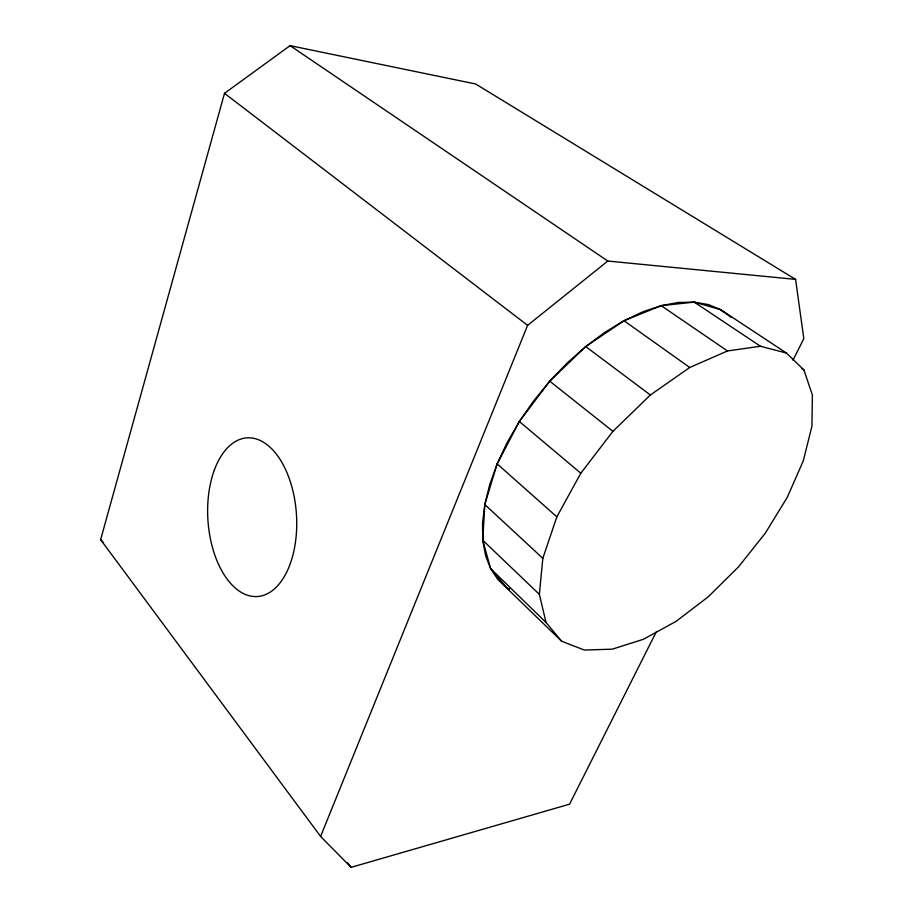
<?xml version="1.0" encoding="UTF-8"?>
<svg xmlns="http://www.w3.org/2000/svg" width="913" height="913" viewBox="0 0 913 913"><rect width="100%" height="100%" fill="white"/><g stroke="black" fill="none" stroke-linecap="round" stroke-linejoin="round"><path stroke-width="1.37" d="M509.408 589.364L506.989 587.995L490.612 568.594L482.783 540.268L484.803 504.535L489.699 484.632L497.163 463.861L507.103 442.668L519.349 421.509L533.671 400.853L549.752 381.178L567.224 362.952L585.712 346.575L604.783 332.4L624.001 320.725L642.935 311.767L661.195 305.661L678.405 302.443L694.234 302.123L708.42 304.588L720.756 309.701L786.435 353.046L803.919 369.959L812.376 395.055L811.942 426.12L803.269 460.894L787.326 497.231L765.288 533.181L738.457 566.927L708.191 596.84L675.985 621.422L643.425 639.283L612.246 649.177L584.309 650.045L561.598 641.2L497.825 579.47L490.612 568.594L485.533 555.481L482.783 540.268L482.509 523.195L484.803 504.535L497.163 463.861L519.349 421.509L549.752 381.178L585.712 346.575L624.001 320.725L661.195 305.661L694.234 302.123L720.756 309.701L731.062 317.268M561.598 641.2L546.031 622.461L539.366 594.352L542.824 558.334L556.85 516.849L580.816 473.231L612.92 431.335L650.376 394.998L689.726 367.494L727.467 350.957L760.483 346.267L786.435 353.046M656.242 631.933L569.575 804.17L351.083 867.35L320.6 836.434L100.624 539.651L224.507 93.32L290.083 45.65L475.639 83.985L795.588 279.389L803.817 338.655L792.952 360.236M320.6 836.434L527.611 325.348L607.807 261.038L795.588 279.389M506.989 587.995L509.568 589.09M801.568 368.396L803.919 369.959M694.234 302.123L760.483 346.267M290.083 45.65L607.807 261.038M661.195 305.661L727.467 350.957M624.001 320.725L689.726 367.494M585.712 346.575L650.376 394.998M224.507 93.32L527.611 325.348M549.752 381.178L612.92 431.335M519.349 421.509L580.816 473.231M497.163 463.861L556.85 516.849M484.803 504.535L542.824 558.334M720.756 309.701L722.811 311.63M482.783 540.268L539.366 594.352M490.612 568.594L546.031 622.461M100.624 539.651L103.489 542.79M347.67 862.785L351.083 867.35M214.327 470.104A79.499 44.349 86.3 0 0 250.778 596.098A79.499 44.349 86.3 0 0 291.464 485.408A79.499 44.349 86.3 0 0 214.327 470.104"/></g></svg>
